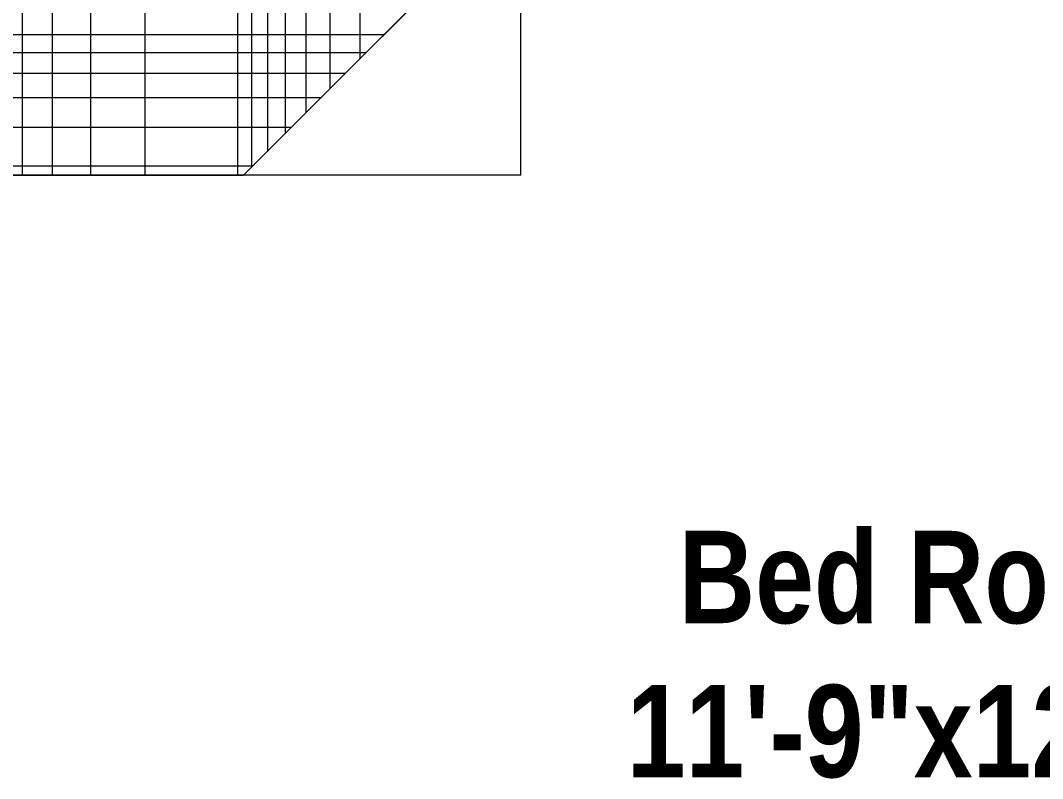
# Model space of a CAD drawing. Header units: inches. Extents: x 22513 to 23848, y -2930 to -2337.
# Drawn here: x 23241.9 to 23308.3, y -2539.9 to -2490.7 of the extents above; entities that cross this region are included whole.
import ezdxf

# ---------------------------------------------------------------- set-up
doc = ezdxf.new("R2010")
doc.units = ezdxf.units.IN
doc.header["$LTSCALE"] = 10
doc.header["$MEASUREMENT"] = 0
doc.layers.add('FURNITURE', color=144, linetype='Continuous', lineweight=9)
doc.layers.add('line', color=7, linetype='Continuous', lineweight=13)
doc.styles.add('TECH', font='techb___.ttf', dxfattribs={"height": 2.5})

# ---------------------------------------------------------------- blocks, each defined once
blk = doc.blocks.new('FURN-G7')
at = {"layer": 'FURNITURE', "color": 181, "linetype": 'Continuous'}
for p, q in [((849.541348, 555.102644), (849.541348, 498.999644)), ((852.040348, 555.102644), (852.040348, 496.500644)), ((853.978348, 555.102644), (853.978348, 494.562644)), ((855.562348, 555.102644), (855.562348, 492.978644)), ((856.903348, 555.102644), (856.903348, 491.637644)), ((858.061348, 555.102644), (858.061348, 490.479644)), ((920.938348, 513.981644), (848.938348, 513.981644)), ((920.938348, 512.043644), (848.938348, 512.043644)), ((920.938348, 509.544644), (848.938348, 509.544644)), ((920.938348, 506.022644), (848.938348, 506.022644)), ((920.938348, 500.001644), (848.938348, 500.001644)), ((920.938348, 499.086644), (849.454348, 499.086644)), ((920.938348, 498.063644), (850.477348, 498.063644)), ((920.938348, 496.902644), (851.638348, 496.902644)), ((920.938348, 495.564644), (852.976348, 495.564644)), ((854.560348, 493.980644), (920.938348, 493.980644)), ((856.498348, 492.042644), (920.938348, 492.042644))]:
    blk.add_line(p, q, dxfattribs=at)
blk = doc.blocks.new('FURN-G6')
at = {"layer": 'FURNITURE', "color": 7, "linetype": 'Continuous'}
for q in [(848.938348, 559.602644), (920.938348, 481.602644)]:
    blk.add_line((848.938348, 481.602644), q, dxfattribs=at)
blk = doc.blocks.new('FURN-G5')
at = {"layer": 'FURNITURE'}
blk.add_blockref('FURN-G6', (0, 0), dxfattribs=at)
blk = doc.blocks.new('qer')
at = {"layer": 'FURNITURE'}
blk.add_line((7192.555, 933.002), (7210.555, 951.002), dxfattribs=at)
at = {"layer": 'FURNITURE', "color": 181, "linetype": 'Continuous'}
blk.add_lwpolyline([(7137.055, 1005.002), (7137.055, 933.002), (7192.555, 933.002), (7210.555, 951.002), (7210.555, 1005.002)], close=True, dxfattribs=at)
at = {"layer": 'FURNITURE', "rotation": 90}
for name in ['FURN-G5', 'FURN-G7']:
    blk.add_blockref(name, (7692.158, 84.063), dxfattribs=at)

msp = doc.modelspace()

# ---------------------------------------------------------------- block references
at = {"layer": 'FURNITURE'}
msp.add_blockref('qer', (16063.831, -3433.745), dxfattribs=at)

# ---------------------------------------------------------------- texts
at = {"layer": 'line', "insert": (23301.828, -2523.843), "char_height": 6, "attachment_point": 2, "style": 'TECH'}
msp.add_mtext('Bed Room\\P11\'-9"x12\'-6"', dxfattribs=at)

doc.saveas('drawing.dxf')
